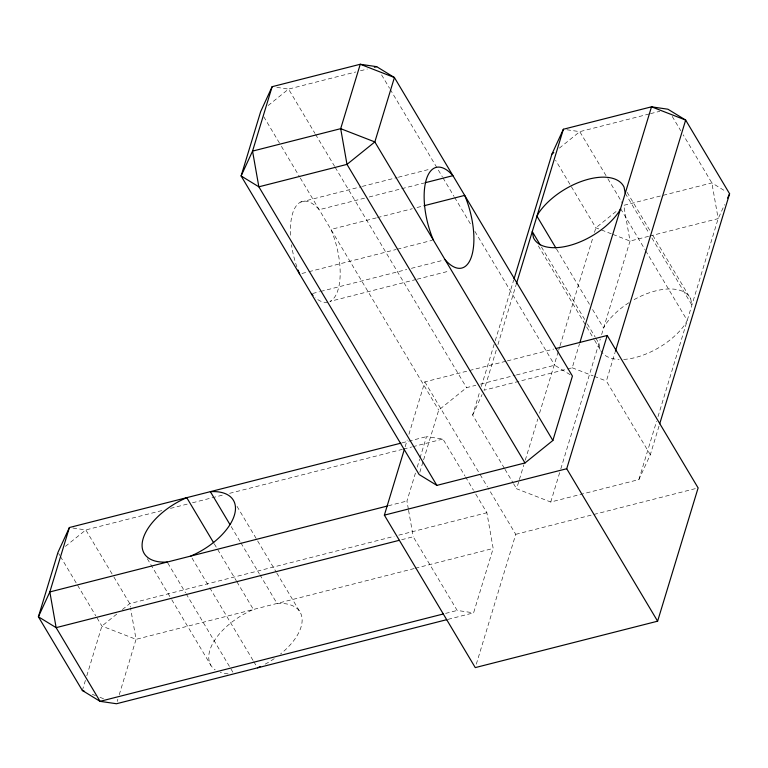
<?xml version="1.0" encoding="UTF-8"?>
<svg xmlns="http://www.w3.org/2000/svg" width="768" height="768" viewBox="0 0 768 768"><rect width="100%" height="100%" fill="white"/><g stroke="black" fill="none" stroke-linecap="round" stroke-linejoin="round"><path stroke-width="0.58" stroke-dasharray="3.84 2.88" d="M82.339 690.48L85.43 680.314M86.803 675.792L101.904 626.074L117.686 613.344M117.178 701.482L117.869 699.216M119.242 694.704L136.061 639.331L130.57 608.227M405.13 446.803L407.203 439.968M408.931 434.275L424.848 381.878L506.16 361.19M408.365 509.107L406.944 501.043L415.526 472.79M417.245 467.146L419.645 459.235M419.99 458.102L426.509 436.637L442.934 439.037L464.909 475.882M419.827 472.262L423.254 460.963M423.6 459.84L438.71 410.122L466.56 387.658L475.843 385.296M504.384 468.298L472.646 415.075L479.952 391.037M481.344 386.467L494.909 341.827M495.254 340.675L513.686 280.013M496.214 350.275L484.08 390.221L566.419 369.264M497.952 344.563L515.981 285.216M448.042 619.354L473.606 612.845L493.171 548.438L486.874 512.726L474.058 491.232M659.002 426.115L650.314 454.733L638.88 479.587L550.742 502.022L516.586 488.765L519.024 480.758M519.37 479.606L523.891 464.726M525.283 460.147L537.802 418.944M539.539 413.222L558.317 351.418M558.662 350.266L559.709 346.838M560.054 345.696L592.742 238.099M594.48 232.378L595.872 227.798L618.154 209.827M476.304 664.186L515.75 534.336L488.112 487.987M567.581 368.966L572.218 367.786L579.523 343.747M550.742 502.022L560.448 470.064M560.803 468.922L600.278 338.986M601.613 334.598L630.029 241.056L623.731 205.344L711.869 182.909L725.664 191.347M650.314 454.733L606.374 381.043L615.072 352.426M638.88 479.587L656.621 421.2M658.013 416.621L718.166 218.621L724.627 204.566M472.646 415.075L482.093 394.541M268.118 105.562L288.538 89.098L355.805 71.971M65.395 546.394L85.824 529.93L162.346 510.451M559.363 148.118L579.792 131.654L649.373 113.942M122.333 609.6L129.763 603.619L394.118 536.333M360.442 70.79L367.402 69.024M300.672 202.08L361.142 186.691M362.304 186.394L397.19 177.514M398.352 177.226L429.744 169.229M650.534 113.645L659.808 111.283M364.541 198.163L319.19 209.702A51.936 22.003 75.7 0 0 290.554 235.402M369.187 196.982L400.589 188.986M401.75 188.688L423.84 183.072M376.301 217.891L330.95 229.43A51.936 22.003 75.7 0 1 329.914 301.411L415.958 279.514M377.462 217.594L412.349 208.714M417.005 207.533L422.813 206.054M301.958 273.475L307.776 271.997M308.938 271.699L396.144 249.494M397.315 249.206L432.192 240.326M312.557 293.501L319.536 291.725M320.698 291.427L406.752 269.52M411.398 268.339L443.962 260.054M417.13 279.216L449.683 270.931M648.586 236.333L630.029 241.056L612.403 234.211M649.747 236.035L718.166 218.621L711.869 182.909L683.184 134.803M507.322 360.893L553.776 349.066M480.48 384.115L515.27 375.264M516.432 374.966L554.698 365.222L571.45 375.475M402.106 442.848L426.509 436.637M170.467 508.387L187.853 503.962M192.49 502.781L224.957 494.515M229.594 493.334L402.355 449.366M403.517 449.069L411.629 447.005M412.79 446.707L442.934 439.037M388.349 505.776L406.944 501.043M398.755 535.152L486.874 512.726M401.654 539.712L413.242 536.755L457.181 610.445L473.606 612.845M515.75 534.336L698.112 487.93M414.154 568.56L136.061 639.331L101.904 626.074L96.413 616.867M415.315 568.262L493.171 548.438M445.584 613.402L457.181 610.445M276.806 87.379L288.538 89.098L314.938 133.363M566.89 129.763L579.792 131.654L607.248 177.706M72.922 528.038L85.824 529.93L113.28 575.981M611.299 233.789L595.872 227.798L555.6 160.253M572.218 367.786L593.155 375.907M594.259 376.339L606.374 381.043M92.256 694.33L95.558 695.616M99.965 697.325L104.371 699.034M672.202 116.381L680.746 130.714M627.12 192.288L649.747 230.237M652.81 235.363L690.73 298.963L691.901 305.078L651.533 237.379M625.238 193.277L649.085 233.28M607.862 178.733L622.512 203.29M620.573 208.646L645.034 249.667M645.648 250.694L687.235 320.448L685.459 323.77A51.936 26.986 -30.8 0 1 623.51 359.434M556.522 249.034L589.546 304.426M592.598 309.552L603.61 328.013L605.376 324.691A51.936 26.986 -30.8 0 1 629.242 302.506M541.45 246.96L584.88 319.786M587.318 323.894L595.277 337.229M595.882 338.246L598.944 343.382L600.115 349.498A51.936 26.986 -30.8 0 0 619.114 359.472M538.349 245.904L586.051 325.91M586.656 326.938L594 339.245M594.614 340.272L600.115 349.498M381.59 74.899L389.568 88.282M390.182 89.309L442.358 176.822M442.973 177.85L454.022 196.378M454.637 197.414L471.216 225.206M474.893 231.389L554.698 365.222M315.552 134.39L334.579 166.31M335.194 167.338L466.56 387.658M504.989 469.325L512.928 482.621M513.533 483.648L516.586 488.765M424.848 381.878L479.52 473.558M480.134 474.595L487.498 486.95M263.731 116.669L280.8 145.296M281.405 146.314L299.683 176.986M300.298 178.013L438.71 410.122M465.514 476.899L473.443 490.205M236.995 506.304L276.134 571.949M276.749 572.976L299.99 611.952M231.158 526.55L240.326 541.93M240.941 542.957L259.286 573.734M259.901 574.752L277.027 603.475A51.936 26.986 -30.8 0 1 280.522 654.01M214.282 543.84L236.304 580.762M236.909 581.789L253.421 609.485A51.936 26.986 -30.8 0 0 215.146 669.83M192.029 558.086L209.155 586.8M209.77 587.827L253.19 660.653M253.795 661.68L256.243 665.779M167.818 563.069L185.558 592.81M186.163 593.837L233.261 672.816M147.302 558.691L171.149 598.694M171.763 599.722L210.902 665.366M113.894 577.008L129.763 603.619L130.368 607.075M58.579 553.411L59.798 555.456M60.413 556.483L95.808 615.84M408.566 510.259L413.242 536.755M634.099 299.616A51.936 26.986 -30.8 0 1 690.73 298.963M274.234 658.666A51.936 26.986 -30.8 0 1 264.547 664.474M228.096 673.843A51.936 26.986 -30.8 0 1 220.234 672.355M327.734 302.17A51.936 22.003 75.7 0 1 315.456 297.83M296.87 266.89A51.936 22.003 75.7 0 1 291.494 244.771"/><path stroke-width="1.15" d="M400.944 443.146L69.398 527.53L49.834 591.936L38.4 616.79L82.339 690.48L100.07 701.338L116.496 703.738L446.88 619.642M272.122 86.698L252.547 151.104L241.114 175.958L419.136 474.528L436.867 485.386L525.005 462.95L552.864 440.486L572.429 376.08L394.416 77.52L376.675 66.662L360.259 64.262L272.122 86.698L260.688 111.552L241.114 175.958L258.854 186.816L436.867 485.386M556.099 348.47L607.21 335.472L698.112 487.93L657.619 621.187L475.267 667.603L384.365 515.146L404.438 449.078M514.032 278.87L551.933 154.109L563.366 129.254L651.504 106.819L667.93 109.219L685.661 120.077L729.6 193.766L659.702 423.821M516.326 284.074L563.366 129.254M579.869 342.595L651.504 106.819L685.661 120.077L615.418 351.283M657.619 621.187L566.717 468.73L607.21 335.472M69.398 527.53L57.965 552.384L38.4 616.79L56.131 627.648L100.07 701.338L443.27 613.987M727.613 198.086L729.6 193.766M620.573 208.646L618.797 211.968A51.936 26.986 -30.8 0 1 571.882 244.838A51.936 26.986 -30.8 0 1 533.453 237.696L532.282 231.581L540.23 244.915M551.933 154.109L553.795 152.611M387.187 506.074L49.834 591.936L56.131 627.648L399.331 540.298M374.362 67.248L376.675 66.662M425.002 182.774L452.909 175.67A51.936 22.003 75.7 0 0 426.288 179.597A51.936 22.003 75.7 0 0 433.363 240.029M423.974 205.757L464.678 195.398A51.936 22.003 75.7 0 1 471.744 255.83A51.936 22.003 75.7 0 1 445.123 259.757M384.365 515.146L566.717 468.73M82.339 690.48L84.538 691.334M555.907 248.006L536.947 216.211L538.714 212.89A51.936 26.986 -30.8 0 1 585.638 180.019A51.936 26.986 -30.8 0 1 624.067 187.162L625.238 193.277M552.864 440.486L374.842 141.926L340.685 128.669L252.547 151.104L258.854 186.816L346.992 164.381L374.842 141.926L394.416 77.52L360.259 64.262L340.685 128.669L346.992 164.381L525.005 462.95M229.93 524.496L210.365 491.674A51.936 26.986 -30.8 0 1 234.374 515.251A51.936 26.986 -30.8 0 1 190.81 556.032M213.667 542.813L186.758 497.683A51.936 26.986 -30.8 0 0 143.194 538.454A51.936 26.986 -30.8 0 0 167.203 562.042M260.506 666.48A51.936 26.986 -30.8 0 1 257.472 667.834M313.008 295.536A51.936 22.003 75.7 0 1 311.395 293.798M299.635 274.061A51.936 22.003 75.7 0 1 298.013 270.029"/></g></svg>
